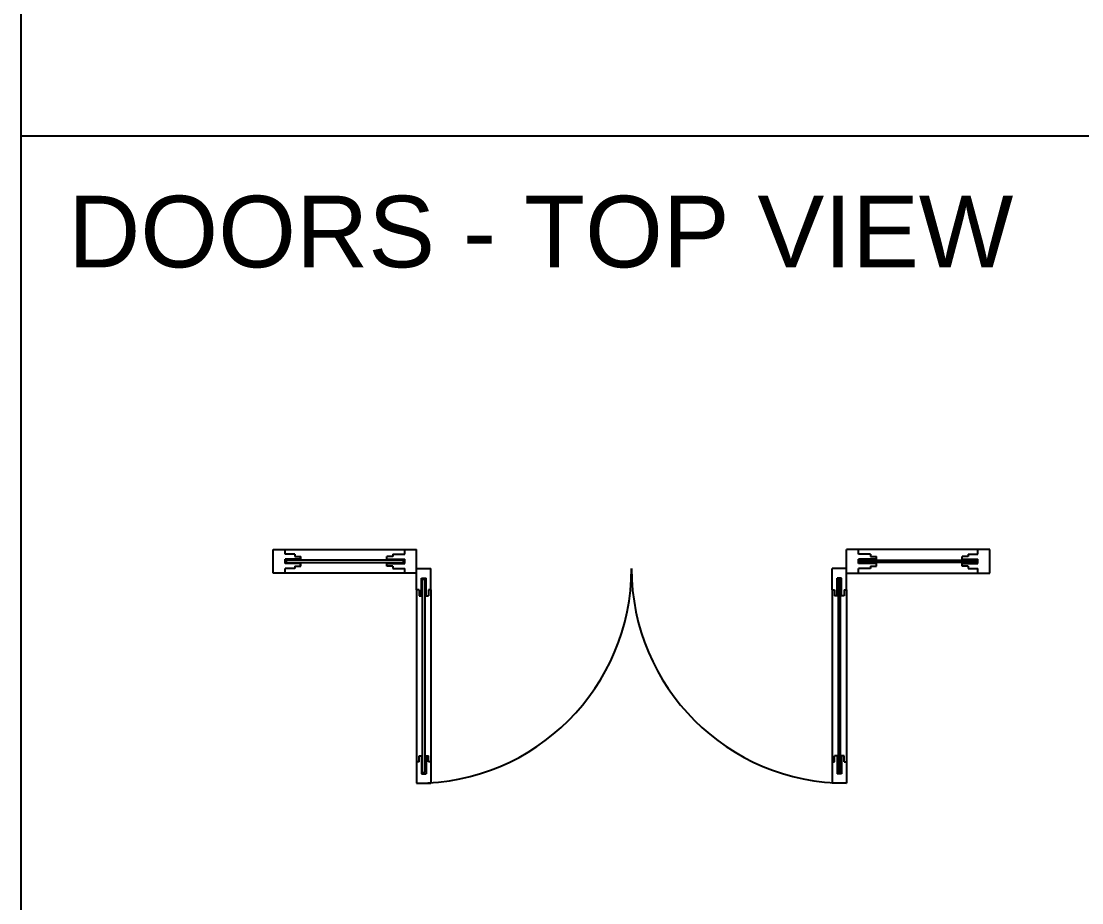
# Model space of a CAD drawing. Header units: inches. Extents: x -12530 to 36157, y 78659 to 110077.
# Drawn here: x 1219 to 5660, y 88596 to 92290 of the extents above; entities that cross this region are included whole.
import ezdxf

# ---------------------------------------------------------------- set-up
doc = ezdxf.new("R2010")
doc.units = ezdxf.units.IN
doc.header["$MEASUREMENT"] = 0
doc.layers.add('freecads.com', color=7, linetype='Continuous')
doc.styles.get("Standard").update_dxf_attribs({"font": 'arial.ttf'})

msp = doc.modelspace()

# ---------------------------------------------------------------- linework, layer by layer
at = {"layer": 'freecads.com'}
for p, q in [((1219.4, 81285), (1219.4, 96459.4)), ((11592.6, 91807.6), (1219.4, 91807.6)), ((2274.5, 89976.5), (2274.5, 90076.5)), ((2274.5, 90076.5), (2324.5, 90076.5)), ((2274.5, 89976.5), (2274.5, 90076.5)), ((2274.5, 90076.5), (2324.5, 90076.5)), ((2275, 89976.5), (2275, 90076.5)), ((2275, 90076.5), (2325, 90076.5)), ((2275, 89976.5), (2275, 90076.5)), ((2275, 89976.5), (2275, 90076.5)), ((2275, 90076.5), (2325, 90076.5)), ((2275, 89976.5), (2275, 90076.5)), ((2324.5, 90056.5), (2324.5, 90076.5)), ((2324.5, 90056.5), (2324.5, 90076.5)), ((2325, 90076.5), (2825, 90076.5)), ((2325, 90056.5), (2325, 90076.5)), ((2325, 90076.5), (2825, 90076.5)), ((2325, 90056.5), (2325, 90076.5)), ((2825, 90076.5), (2875, 90076.5)), ((2825, 90056.5), (2825, 90076.5)), ((2825, 90076.5), (2875, 90076.5)), ((2825, 90056.5), (2825, 90076.5)), ((2875, 89976.5), (2875, 90076.5)), ((2875, 89976.5), (2875, 90076.5)), ((4675, 89996.5), (4675, 90076.5)), ((4725, 90076.5), (4675, 90076.5)), ((4675, 89996.5), (4675, 90076.5)), ((4725, 90076.5), (4675, 90076.5)), ((4725, 90056.5), (4725, 90076.5)), ((5225.1, 90076.5), (4725, 90076.5)), ((4725, 90056.5), (4725, 90076.5)), ((5225.1, 90076.5), (4725, 90076.5)), ((5225.1, 90056.5), (5225.1, 90076.5)), ((5275.1, 90076.5), (5225.1, 90076.5)), ((5225.1, 90056.5), (5225.1, 90076.5)), ((5275.1, 90076.5), (5225.1, 90076.5)), ((5275.1, 89976.5), (5275.1, 90076.5)), ((5275.1, 89976.5), (5275.1, 90076.5)), ((2274.5, 89996.5), (2274.5, 90056.5)), ((2274.5, 89996.5), (2274.5, 90056.5)), ((2274.5, 89996.5), (2274.5, 90056.5)), ((2274.5, 89996.5), (2274.5, 90056.5)), ((2274.5, 89996.5), (2274.5, 90056.5)), ((2274.5, 89996.5), (2274.5, 90056.5)), ((2275, 89996.5), (2275, 90056.5)), ((2275, 89996.5), (2275, 90056.5)), ((2275, 89996.5), (2275, 90056.5)), ((2275, 89996.5), (2275, 90056.5)), ((2275, 89996.5), (2275, 90056.5)), ((2275, 89996.5), (2275, 90056.5)), ((2275, 89996.5), (2275, 90056.5)), ((2275, 89996.5), (2275, 90056.5)), ((2275, 89996.5), (2275, 90056.5)), ((2275, 89996.5), (2275, 90056.5)), ((2275, 89996.5), (2275, 90056.5)), ((2275, 89996.5), (2275, 90056.5)), ((2364.5, 90056.5), (2324.5, 90056.5)), ((2364.5, 90056.5), (2324.5, 90056.5)), ((2324.5, 90017), (2324.5, 90036)), ((2389.5, 90036), (2324.5, 90036)), ((2324.5, 90017), (2324.5, 90036)), ((2389.5, 90036), (2324.5, 90036)), ((2389.5, 90017), (2324.5, 90017)), ((2389.5, 90017), (2324.5, 90017)), ((2365, 90056.5), (2325, 90056.5)), ((2365, 90056.5), (2325, 90056.5)), ((2325, 90017), (2325, 90036)), ((2390, 90036), (2325, 90036)), ((2325, 90017), (2325, 90036)), ((2390, 90036), (2325, 90036)), ((2390, 90017), (2325, 90017)), ((2390, 90017), (2325, 90017)), ((2329.5, 90021.5), (2329.5, 90031.5)), ((2329.5, 90021.5), (2329.5, 90031.5)), ((2820, 90031.5), (2330, 90031.5)), ((2330, 90021.5), (2330, 90031.5)), ((2820, 90031.5), (2330, 90031.5)), ((2330, 90021.5), (2330, 90031.5)), ((2330, 90021.5), (2820, 90021.5)), ((2330, 90021.5), (2820, 90021.5)), ((2364.5, 90056.5), (2364.5, 90046.3)), ((2364.5, 90056.5), (2364.5, 90046.3)), ((2364.5, 90046.3), (2389.5, 90046.3)), ((2364.5, 90046.3), (2389.5, 90046.3)), ((2365, 90056.5), (2365, 90046.3)), ((2365, 90056.5), (2365, 90046.3)), ((2365, 90046.3), (2390, 90046.3)), ((2365, 90046.3), (2390, 90046.3)), ((2389.5, 90036), (2389.5, 90046.3)), ((2389.5, 90036), (2389.5, 90046.3)), ((2389.5, 90006.8), (2389.5, 90017)), ((2389.5, 90006.8), (2389.5, 90017)), ((2390, 90036), (2390, 90046.3)), ((2390, 90036), (2390, 90046.3)), ((2390, 90006.8), (2390, 90017)), ((2390, 90006.8), (2390, 90017)), ((2750, 90036), (2750, 90046.3)), ((2775, 90046.3), (2750, 90046.3)), ((2750, 90036), (2750, 90046.3)), ((2775, 90046.3), (2750, 90046.3)), ((2750, 90036), (2825, 90036)), ((2750, 90036), (2825, 90036)), ((2750, 90017), (2825, 90017)), ((2750, 90006.8), (2750, 90017)), ((2750, 90017), (2825, 90017)), ((2750, 90006.8), (2750, 90017)), ((2775, 90056.5), (2825, 90056.5)), ((2775, 90056.5), (2775, 90046.3)), ((2775, 90056.5), (2825, 90056.5)), ((2775, 90056.5), (2775, 90046.3)), ((2820, 90021.5), (2820, 90031.5)), ((2820, 90021.5), (2820, 90031.5)), ((2825, 90017), (2825, 90036)), ((2825, 90017), (2825, 90036)), ((2825, 90017), (2825, 90036)), ((2825, 90017), (2825, 90036)), ((4775, 90056.5), (4725, 90056.5)), ((4775, 90056.5), (4725, 90056.5)), ((4725, 90017), (4725, 90036)), ((4800, 90036), (4725, 90036)), ((4725, 90017), (4725, 90036)), ((4725, 90017), (4725, 90036)), ((4800, 90036), (4725, 90036)), ((4725, 90017), (4725, 90036)), ((4800, 90017), (4725, 90017)), ((4800, 90017), (4725, 90017)), ((4730, 90031.5), (5220.1, 90031.5)), ((4730, 90021.5), (4730, 90031.5)), ((4730, 90031.5), (5220.1, 90031.5)), ((4730, 90021.5), (4730, 90031.5)), ((5220.1, 90021.5), (4730, 90021.5)), ((5220.1, 90021.5), (4730, 90021.5)), ((4775, 90056.5), (4775, 90046.3)), ((4775, 90056.5), (4775, 90046.3)), ((4775, 90046.3), (4800, 90046.3)), ((4775, 90046.3), (4800, 90046.3)), ((4800, 90036), (4800, 90046.3)), ((4800, 90036), (4800, 90046.3)), ((4800, 90006.8), (4800, 90017)), ((4800, 90006.8), (4800, 90017)), ((5185, 90046.3), (5160, 90046.3)), ((5160, 90036), (5160, 90046.3)), ((5185, 90046.3), (5160, 90046.3)), ((5160, 90036), (5160, 90046.3)), ((5160, 90036), (5225.1, 90036)), ((5160, 90036), (5225.1, 90036)), ((5160, 90006.8), (5160, 90017)), ((5160, 90017), (5225.1, 90017)), ((5160, 90006.8), (5160, 90017)), ((5160, 90017), (5225.1, 90017)), ((5185, 90056.5), (5185, 90046.3)), ((5185, 90056.5), (5225.1, 90056.5)), ((5185, 90056.5), (5185, 90046.3)), ((5185, 90056.5), (5225.1, 90056.5)), ((5220.1, 90021.5), (5220.1, 90031.5)), ((5220.1, 90021.5), (5220.1, 90031.5)), ((5225.1, 90017), (5225.1, 90036)), ((5225.1, 90017), (5225.1, 90036)), ((5275.1, 89996.5), (5275.1, 90056.5)), ((5275.1, 89996.5), (5275.1, 90056.5)), ((5275.1, 89996.5), (5275.1, 90056.5)), ((5275.1, 89996.5), (5275.1, 90056.5)), ((5275.1, 89996.5), (5275.1, 90056.5)), ((5275.1, 89996.5), (5275.1, 90056.5)), ((2324.5, 89976.5), (2274.5, 89976.5)), ((2324.5, 89976.5), (2274.5, 89976.5)), ((2325, 89976.5), (2275, 89976.5)), ((2325, 89976.5), (2275, 89976.5)), ((2364.5, 89996.5), (2324.5, 89996.5)), ((2324.5, 89976.5), (2324.5, 89996.5)), ((2324.5, 89976.5), (2324.5, 89996.5)), ((2364.5, 89996.5), (2324.5, 89996.5)), ((2324.5, 89976.5), (2324.5, 89996.5)), ((2324.5, 89976.5), (2324.5, 89996.5)), ((2365, 89996.5), (2325, 89996.5)), ((2325, 89976.5), (2325, 89996.5)), ((2325, 89976.5), (2325, 89996.5)), ((2365, 89996.5), (2325, 89996.5)), ((2325, 89976.5), (2325, 89996.5)), ((2325, 89976.5), (2325, 89996.5)), ((2825, 89976.5), (2325, 89976.5)), ((2825, 89976.5), (2325, 89976.5)), ((2364.5, 90006.8), (2389.5, 90006.8)), ((2364.5, 90006.8), (2364.5, 89996.5)), ((2364.5, 90006.8), (2389.5, 90006.8)), ((2364.5, 90006.8), (2364.5, 89996.5)), ((2365, 90006.8), (2390, 90006.8)), ((2365, 90006.8), (2365, 89996.5)), ((2365, 90006.8), (2390, 90006.8)), ((2365, 90006.8), (2365, 89996.5)), ((2775, 90006.8), (2750, 90006.8)), ((2775, 90006.8), (2750, 90006.8)), ((2775, 90006.8), (2775, 89996.5)), ((2775, 90006.8), (2775, 89996.5)), ((2775, 89996.5), (2825, 89996.5)), ((2775, 89996.5), (2825, 89996.5)), ((2825, 89976.5), (2825, 89996.5)), ((2825, 89976.5), (2825, 89996.5)), ((2875, 89976.5), (2825, 89976.5)), ((2875, 89976.5), (2825, 89976.5)), ((2875, 89996.5), (2935, 89996.5)), ((2875, 89906.6), (2875, 89996.5)), ((2875, 89996.5), (2935, 89996.5)), ((2875, 89906.6), (2875, 89996.5)), ((2935, 89906.6), (2935, 89996.5)), ((2935, 89906.6), (2935, 89996.5)), ((4615, 89906.6), (4615, 89996.5)), ((4675, 89996.5), (4615, 89996.5)), ((4615, 89906.6), (4615, 89996.5)), ((4675, 89996.5), (4615, 89996.5)), ((4675, 89906.6), (4675, 89996.5)), ((4675, 89976.5), (4675, 89996.5)), ((4675, 89906.6), (4675, 89996.5)), ((4675, 89976.5), (4675, 89996.5)), ((4675, 89976.5), (4725, 89976.5)), ((4675, 89976.5), (4725, 89976.5)), ((4725, 89976.5), (4725, 89996.5)), ((4775, 89996.5), (4725, 89996.5)), ((4725, 89976.5), (4725, 89996.5)), ((4775, 89996.5), (4725, 89996.5)), ((4725, 89976.5), (5225.1, 89976.5)), ((4725, 89976.5), (5225.1, 89976.5)), ((4775, 90006.8), (4775, 89996.5)), ((4775, 90006.8), (4800, 90006.8)), ((4775, 90006.8), (4775, 89996.5)), ((4775, 90006.8), (4800, 90006.8)), ((5185, 90006.8), (5160, 90006.8)), ((5185, 90006.8), (5160, 90006.8)), ((5185, 90006.8), (5185, 89996.5)), ((5185, 90006.8), (5185, 89996.5)), ((5185, 89996.5), (5225.1, 89996.5)), ((5185, 89996.5), (5225.1, 89996.5)), ((5225.1, 89976.5), (5225.1, 89996.5)), ((5225.1, 89976.5), (5225.1, 89996.5)), ((5225.1, 89976.5), (5225.1, 89996.5)), ((5225.1, 89976.5), (5225.1, 89996.5)), ((5225.1, 89976.5), (5275.1, 89976.5)), ((5225.1, 89976.5), (5275.1, 89976.5)), ((2895.5, 89956.5), (2914.5, 89956.5)), ((2895.5, 89881.5), (2895.5, 89956.5)), ((2895.5, 89956.5), (2914.5, 89956.5)), ((2895.5, 89881.5), (2895.5, 89956.5)), ((2900, 89951.5), (2910, 89951.5)), ((2900, 89141.5), (2900, 89951.5)), ((2900, 89951.5), (2910, 89951.5)), ((2900, 89141.5), (2900, 89951.5)), ((2910, 89951.5), (2910, 89141.5)), ((2910, 89951.5), (2910, 89141.5)), ((2914.5, 89881.5), (2914.5, 89956.5)), ((2914.5, 89881.5), (2914.5, 89956.5)), ((4635.5, 89881.5), (4635.5, 89956.5)), ((4654.5, 89956.5), (4635.5, 89956.5)), ((4635.5, 89881.5), (4635.5, 89956.5)), ((4654.5, 89956.5), (4635.5, 89956.5)), ((4640, 89951.5), (4640, 89141.5)), ((4650, 89951.5), (4640, 89951.5)), ((4640, 89951.5), (4640, 89141.5)), ((4650, 89951.5), (4640, 89951.5)), ((4650, 89141.5), (4650, 89951.5)), ((4650, 89141.5), (4650, 89951.5)), ((4654.5, 89881.5), (4654.5, 89956.5)), ((4654.5, 89881.5), (4654.5, 89956.5)), ((2875, 89906.6), (2875, 89186.6)), ((2875, 89906.6), (2875, 89186.6)), ((2885.3, 89906.5), (2875, 89906.5)), ((2885.3, 89906.5), (2875, 89906.5)), ((2885.3, 89906.5), (2885.3, 89881.5)), ((2885.3, 89906.5), (2885.3, 89881.5)), ((2924.8, 89906.5), (2924.8, 89881.5)), ((2935, 89906.5), (2924.8, 89906.5)), ((2924.8, 89906.5), (2924.8, 89881.5)), ((2935, 89906.5), (2924.8, 89906.5)), ((2935, 89906.6), (2935, 89186.6)), ((2935, 89906.6), (2935, 89186.6)), ((4615, 89906.6), (4615, 89186.6)), ((4615, 89906.6), (4615, 89186.6)), ((4615, 89906.5), (4625.3, 89906.5)), ((4615, 89906.5), (4625.3, 89906.5)), ((4625.3, 89906.5), (4625.3, 89881.5)), ((4625.3, 89906.5), (4625.3, 89881.5)), ((4664.8, 89906.5), (4675, 89906.5)), ((4664.8, 89906.5), (4664.8, 89881.5)), ((4664.8, 89906.5), (4675, 89906.5)), ((4664.8, 89906.5), (4664.8, 89881.5)), ((4675, 89906.6), (4675, 89186.6)), ((4675, 89906.6), (4675, 89186.6)), ((2885.3, 89881.5), (2895.5, 89881.5)), ((2885.3, 89881.5), (2895.5, 89881.5)), ((2914.5, 89881.5), (2924.8, 89881.5)), ((2914.5, 89881.5), (2924.8, 89881.5)), ((4635.5, 89881.5), (4625.3, 89881.5)), ((4635.5, 89881.5), (4625.3, 89881.5)), ((4664.8, 89881.5), (4654.5, 89881.5)), ((4664.8, 89881.5), (4654.5, 89881.5)), ((2875, 89186.6), (2875, 89096.5)), ((2885.3, 89186.6), (2875, 89186.6)), ((2875, 89186.6), (2875, 89096.5)), ((2885.3, 89186.6), (2875, 89186.6)), ((2885.3, 89186.6), (2885.3, 89211.6)), ((2885.3, 89211.6), (2895.5, 89211.6)), ((2885.3, 89186.6), (2885.3, 89211.6)), ((2885.3, 89211.6), (2895.5, 89211.6)), ((2895.5, 89211.6), (2895.5, 89136.6)), ((2895.5, 89211.6), (2895.5, 89136.6)), ((2914.5, 89211.6), (2924.8, 89211.6)), ((2914.5, 89211.6), (2914.5, 89136.6)), ((2914.5, 89211.6), (2924.8, 89211.6)), ((2914.5, 89211.6), (2914.5, 89136.6)), ((2924.8, 89186.6), (2924.8, 89211.6)), ((2924.8, 89186.6), (2924.8, 89211.6)), ((2935, 89186.6), (2924.8, 89186.6)), ((2935, 89186.6), (2924.8, 89186.6)), ((2935, 89186.6), (2935, 89096.5)), ((2935, 89186.6), (2935, 89096.5)), ((4615, 89186.6), (4625.3, 89186.6)), ((4615, 89186.6), (4615, 89096.5)), ((4615, 89186.6), (4625.3, 89186.6)), ((4615, 89186.6), (4615, 89096.5)), ((4625.3, 89186.6), (4625.3, 89211.6)), ((4635.5, 89211.6), (4625.3, 89211.6)), ((4625.3, 89186.6), (4625.3, 89211.6)), ((4635.5, 89211.6), (4625.3, 89211.6)), ((4635.5, 89211.6), (4635.5, 89136.6)), ((4635.5, 89211.6), (4635.5, 89136.6)), ((4664.8, 89211.6), (4654.5, 89211.6)), ((4654.5, 89211.6), (4654.5, 89136.6)), ((4664.8, 89211.6), (4654.5, 89211.6)), ((4654.5, 89211.6), (4654.5, 89136.6)), ((4664.8, 89186.6), (4664.8, 89211.6)), ((4664.8, 89186.6), (4664.8, 89211.6)), ((4664.8, 89186.6), (4675, 89186.6)), ((4664.8, 89186.6), (4675, 89186.6)), ((4675, 89186.6), (4675, 89096.5)), ((4675, 89186.6), (4675, 89096.5)), ((2895.5, 89136.6), (2914.5, 89136.6)), ((2895.5, 89136.6), (2914.5, 89136.6)), ((2900, 89141.6), (2910, 89141.6)), ((2900, 89141.6), (2910, 89141.6)), ((4654.5, 89136.6), (4635.5, 89136.6)), ((4654.5, 89136.6), (4635.5, 89136.6)), ((4650, 89141.6), (4640, 89141.6)), ((4650, 89141.6), (4640, 89141.6)), ((2875, 89096.5), (2935, 89096.5)), ((2875, 89096.5), (2935, 89096.5)), ((2875, 89096.5), (2935, 89096.5)), ((2875, 89096.5), (2935, 89096.5)), ((2875, 89096.5), (2935, 89096.5)), ((2875, 89096.5), (2935, 89096.5)), ((2875, 89096.5), (2935, 89096.5)), ((2875, 89096.5), (2935, 89096.5)), ((4675, 89096.5), (4615, 89096.5)), ((4675, 89096.5), (4615, 89096.5)), ((4675, 89096.5), (4615, 89096.5)), ((4675, 89096.5), (4615, 89096.5)), ((4675, 89096.5), (4615, 89096.5)), ((4675, 89096.5), (4615, 89096.5)), ((4675, 89096.5), (4615, 89096.5)), ((4675, 89096.5), (4615, 89096.5))]:
    msp.add_line(p, q, dxfattribs=at)
for centre, start, end in [((2875, 89996.5), 270, 0), ((2875, 89996.5), 270, 0), ((4675, 89996.5), 180, 270), ((4675, 89996.5), 180, 270)]:
    msp.add_arc(centre, 900, start, end, dxfattribs=at)

# ---------------------------------------------------------------- texts
at = {"layer": 'freecads.com', "insert": (1415.5, 91558.2), "char_height": 300, "attachment_point": 1}
msp.add_mtext_dynamic_manual_height_columns('DOORS - TOP VIEW', width=1164332.793, gutter_width=20, heights=[0], dxfattribs=at)

doc.saveas('drawing.dxf')
